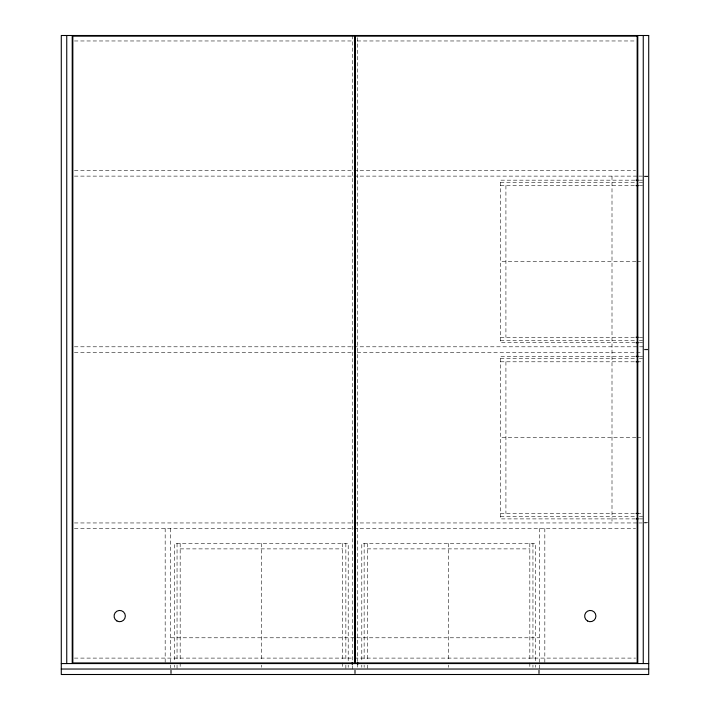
<?xml version="1.0" encoding="UTF-8"?>
<svg xmlns="http://www.w3.org/2000/svg" width="710" height="710" viewBox="0 0 710 710"><rect width="100%" height="100%" fill="white"/><g stroke="black" fill="none" stroke-linecap="round" stroke-linejoin="round"><path stroke-width="0.53" stroke-dasharray="3.55 2.66" d="M74.435 40.967L355.55 40.967M357.219 40.967L635.565 40.967M74.426 170.64L635.574 170.64M74.426 176.115L637.864 176.115M638.876 176.115L643.251 176.115M644.343 176.115L648.718 176.115M644.343 176.737L648.718 176.737M634.917 180.171L500.452 180.171L500.452 342.735L634.917 342.735M639.319 180.171L642.63 180.171M500.452 182.514L634.917 182.514M639.319 182.514L642.63 182.514M500.452 185.638L634.917 185.638M639.319 185.638L642.63 185.638M502.014 261.457L635.982 261.457M637.092 261.457L641.52 261.457M500.452 337.268L634.917 337.268M639.319 337.268L642.63 337.268M500.452 340.392L634.917 340.392M639.319 340.392L642.63 340.392M639.319 342.735L642.63 342.735M74.426 346.799L643.251 346.799M644.343 349.222L648.718 349.222M644.343 349.844L648.718 349.844M74.426 352.267L355.55 352.267M357.183 352.267L642.177 352.267M634.917 356.331L500.452 356.331L500.452 518.895L634.917 518.895M639.319 356.331L642.63 356.331M500.452 358.674L634.917 358.674M639.319 358.674L642.63 358.674M500.452 361.798L634.917 361.798M637.163 361.798L642.63 361.798M502.014 437.608L635.982 437.608M637.092 437.608L641.52 437.608M500.452 513.419L634.917 513.419M637.163 513.419L642.63 513.419M500.452 516.543L634.917 516.543M639.319 516.543L642.63 516.543M639.319 518.895L642.63 518.895M644.343 522.329L648.718 522.329M74.426 522.951L637.864 522.951M638.876 522.951L642.177 522.951M644.343 522.951L646.535 522.951M74.426 528.417L635.574 528.417M180.171 548.883L342.735 548.883M367.265 548.883L529.829 548.883M170.64 637.784L539.36 637.784M74.435 658.099L352.781 658.099M354.45 658.099L635.565 658.099M612.002 176.115L612.002 522.951M544.827 528.417L544.827 663.566M539.36 528.417L539.36 669.033M539.36 670.125L539.36 674.5M538.73 670.125L538.73 674.5M535.296 660.664L535.296 543.416L361.798 543.416L361.798 660.664M535.296 665.092L535.296 667.302M532.953 543.416L532.953 660.664M532.953 665.092L532.953 667.302M529.829 543.416L529.829 660.664M529.829 662.936L529.829 668.403M505.919 185.638L505.919 337.268M505.919 361.798L505.919 513.419M448.542 543.416L448.542 660.664M448.542 665.092L448.542 667.302M367.265 543.416L367.265 660.664M367.265 665.092L367.265 668.403M364.141 543.416L364.141 660.664M364.141 665.092L364.141 667.302M361.798 665.092L361.798 667.302M357.733 37.683L357.733 661.489M357.733 663.566L357.733 669.033M355.311 670.125L355.311 674.5M354.689 670.125L354.689 674.5M352.267 35.5L352.267 663.566M352.267 665.705L352.267 669.033M348.202 660.664L348.202 543.416L174.704 543.416L174.704 660.664M348.202 665.092L348.202 667.302M345.859 543.416L345.859 660.664M345.859 665.092L345.859 668.403M342.735 543.416L342.735 660.664M342.735 662.936L342.735 667.311M261.457 543.416L261.457 660.664M261.457 665.092L261.457 667.302M180.171 543.416L180.171 660.664M180.171 662.936L180.171 667.311M177.047 543.416L177.047 660.664M177.047 665.092L177.047 668.403M174.704 665.092L174.704 667.302M171.27 670.125L171.27 674.5M170.64 528.417L170.64 667.941M170.64 670.125L170.64 674.5M165.173 528.417L165.173 663.566"/><path stroke-width="1.06" d="M636.018 180.171L638.219 180.171M636.018 185.638L638.219 185.638M636.018 337.268L638.219 337.268M636.018 342.735L638.219 342.735M636.018 356.331L638.219 356.331M636.018 361.798L638.219 361.798M636.018 513.419L638.219 513.419M636.018 518.895L638.219 518.895M61.282 663.566L648.718 663.566M61.282 669.033L648.718 669.033M643.251 35.5L643.251 663.566M637.784 35.5L637.784 663.566M357.733 662.386L357.733 664.604M352.267 662.386L352.267 664.604M72.216 35.5L72.216 663.566M66.749 35.5L66.749 663.566M648.718 35.5L61.282 35.5L61.282 674.5L648.718 674.5L648.718 35.5M354.689 36.121L72.837 36.121L72.837 662.936L354.689 662.936L354.689 36.121M637.163 36.121L355.311 36.121L355.311 662.936L637.163 662.936L637.163 36.121M587.472 620.948A5.627 5.627 0 0 0 595.921 616.067A5.627 5.627 0 0 0 587.472 611.195A5.627 5.627 0 0 0 587.472 620.948M116.893 620.948A5.627 5.627 0 0 0 125.342 616.067A5.627 5.627 0 0 0 116.893 611.195A5.627 5.627 0 0 0 116.893 620.948"/></g></svg>
